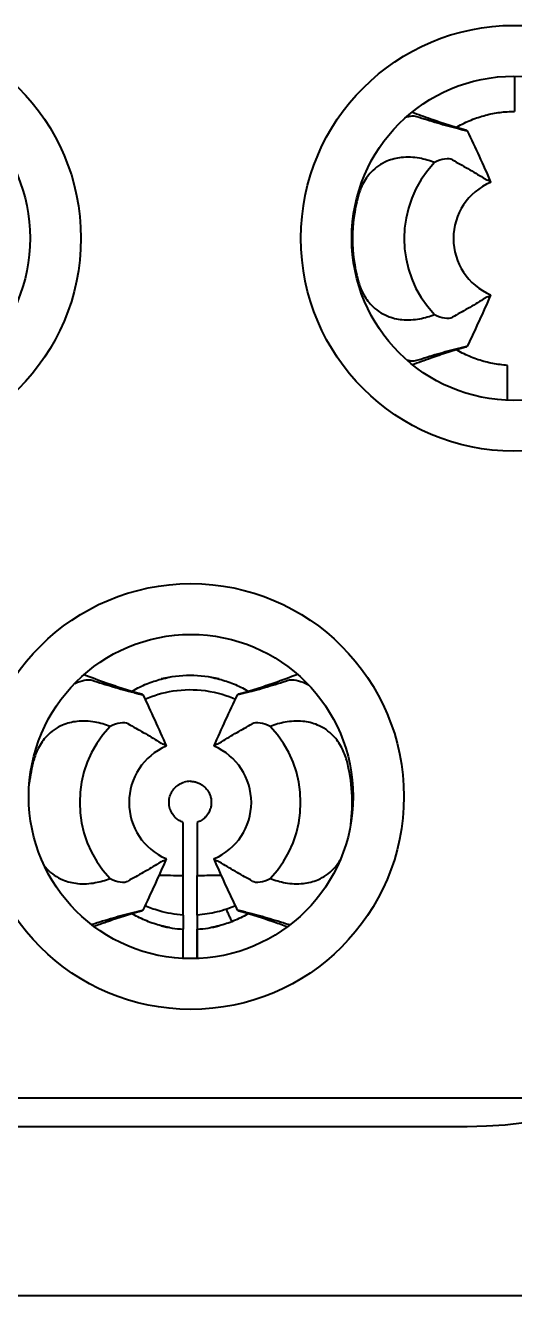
# Model space of a CAD drawing. Header units: millimetres. Extents: x 0 to 1682, y 0 to 1188.
# Drawn here: x 1352.739 to 1354.473, y 387.349 to 391.854 of the extents above; entities that cross this region are included whole.
import ezdxf

# ---------------------------------------------------------------- set-up
doc = ezdxf.new("R2010")
doc.units = ezdxf.units.MM
doc.header["$LTSCALE"] = 2
doc.layers.add('가시적인 것(ISO)', color=3, linetype='Continuous', lineweight=40)

msp = doc.modelspace()

# ---------------------------------------------------------------- linework, layer by layer
at = {"layer": '가시적인 것(ISO)'}
for p, q in [((1354.4732, 391.6742), (1354.4732, 391.5488)), ((1353.2982, 388.699), (1353.2982, 388.8389)), ((1353.3482, 388.699), (1353.3482, 388.839)), ((1353.2982, 388.699), (1353.2982, 388.6489)), ((1353.2982, 388.5448), (1353.2982, 388.6489)), ((1353.3482, 388.5446), (1353.3482, 388.6489)), ((1354.6437, 388.0492), (1343.548, 388.0492)), ((1343.8866, 387.9492), (1354.3052, 387.9492)), ((1343.548, 387.3492), (1354.6437, 387.3492))]:
    msp.add_line(p, q, dxfattribs=at)
for centre, radius in [((1352.1809, 391.0992), 0.755), ((1354.4709, 391.0992), 0.755), ((1352.1809, 391.0992), 0.575), ((1354.4709, 391.0992), 0.575), ((1353.3259, 389.1192), 0.755), ((1353.3259, 389.1192), 0.575)]:
    msp.add_circle(centre, radius, dxfattribs=at)
for centre, radius, start, end in [((1354.4732, 391.0982), 0.3916, 136.4808, 223.5197), ((1354.4732, 391.0982), 0.2168, 113.2155, 246.7835), ((1354.4732, 391.0982), 0.5744, 164.9931, 195.0072), ((1353.3232, 389.0982), 0.45, 90, 103.1782), ((1353.3232, 389.0982), 0.45, 76.8218, 90), ((1353.3232, 389.0982), 0.3916, 136.4808, 223.5197), ((1353.3232, 389.0982), 0.3916, 316.4807, 43.5197), ((1353.3232, 389.0982), 0.2168, 113.2155, 246.7835), ((1353.3232, 389.0982), 0.2168, 293.2154, 66.7839), ((1353.3232, 389.0982), 0.5744, 164.9931, 173.2253), ((1353.3232, 389.0982), 0.5744, 352.1098, 15.0072), ((1354.3052, 389.4492), 1.5, 270, 350), ((1353.3232, 389.0982), 0.45, 256.8218, 266.8153), ((1353.3232, 389.0982), 0.45, 273.1847, 283.1782)]:
    msp.add_arc(centre, radius, start, end, dxfattribs=at)
for centre, major_axis, ratio, start_param, end_param in [((1353.85, 391.1675), (-0.463, -0.2959), 0.288481, 3.394768, 3.408061), ((1353.8294, 391.2634), (-0.4764, -0.2156), 0.090673, 3.19962, 3.25302), ((1353.8282, 391.0453), (-0.4848, 0.3124), 0.282264, 2.882484, 2.895485), ((1353.8295, 390.933), (-0.4763, 0.2155), 0.090718, 3.030103, 3.083581), ((1352.7, 389.1675), (-0.463, -0.2959), 0.288481, 3.394768, 3.408061), ((1352.6794, 389.2634), (-0.4764, -0.2156), 0.090673, 3.19962, 3.25302), ((1353.9668, 389.2635), (-0.4763, 0.2155), 0.09072, 6.171688, 6.225172), ((1353.9682, 389.151), (-0.4849, 0.3125), 0.282242, 6.024103, 6.037105), ((1353.3232, 389.0964), (0.0022, -0.0768), 0.987445, 3.113519, 3.4016), ((1352.6782, 389.0453), (-0.4848, 0.3124), 0.282262, 2.882486, 2.895487), ((1352.6795, 388.933), (-0.4763, 0.2155), 0.090718, 3.030103, 3.083581), ((1353.9669, 388.9331), (-0.4764, -0.2156), 0.090678, 0.058025, 0.111435), ((1353.9433, 389.0267), (-0.46, -0.2936), 0.289371, 0.254196, 0.267538)]:
    msp.add_ellipse(centre, major_axis=major_axis, ratio=ratio, start_param=start_param, end_param=end_param, dxfattribs=at)
for points, knots in [([(1354.09, 391.5299), (1354.0951, 391.5313), (1354.1, 391.5322), (1354.113, 391.5337), (1354.1202, 391.5332), (1354.1259, 391.5314)], [-0.009302568, -0.009302568, -0.009302568, -0.009302568, -0.006071666, -0.006071666, -0.000001, -0.000001, -0.000001, -0.000001]), ([(1354.3007, 391.4824), (1354.2771, 391.4886), (1354.2555, 391.4951), (1354.2157, 391.5079), (1354.1952, 391.5148), (1354.1532, 391.5295), (1354.1307, 391.5377), (1354.1089, 391.5459)], [0.000001, 0.000001, 0.000001, 0.000001, 0.0588699, 0.0588699, 0.1213777, 0.1213777, 0.192838, 0.192838, 0.192838, 0.192838]), ([(1354.1259, 391.5314), (1354.1495, 391.5238), (1354.1745, 391.5159), (1354.2119, 391.505), (1354.2242, 391.5014), (1354.2485, 391.4948), (1354.2613, 391.4914), (1354.2743, 391.4881)], [0.000001, 0.000001, 0.000001, 0.000001, 0.02510025, 0.02510025, 0.03680794, 0.03680794, 0.04760817, 0.04760817, 0.04760817, 0.04760817]), ([(1354.2691, 391.4942), (1354.2855, 391.5036), (1354.3022, 391.5118), (1354.3191, 391.5186), (1354.336, 391.5255), (1354.353, 391.5311), (1354.3701, 391.5356), (1354.3871, 391.5401), (1354.4043, 391.5434), (1354.4215, 391.5456), (1354.4387, 391.5478), (1354.456, 391.5488), (1354.4732, 391.5488)], [0, 0, 0, 0, 0.25, 0.25, 0.25, 0.5, 0.5, 0.5, 0.75, 0.75, 0.75, 1, 1, 1, 1]), ([(1354.2769, 391.4874), (1354.2973, 391.4818), (1354.3068, 391.4785), (1354.305, 391.4803), (1354.3046, 391.4807), (1354.3039, 391.4811)], [0.000001, 0.000001, 0.000001, 0.000001, 0.01769583, 0.01769583, 0.02027831, 0.02027831, 0.02027831, 0.02027831]), ([(1354.1892, 391.3679), (1354.1721, 391.3745), (1354.1542, 391.3797), (1354.115, 391.3866), (1354.0932, 391.3878), (1354.0542, 391.3835), (1354.0371, 391.3793), (1354.0102, 391.3679), (1354.0002, 391.3625), (1353.9814, 391.3494), (1353.9728, 391.342), (1353.9527, 391.3207), (1353.9427, 391.3061), (1353.9277, 391.2763), (1353.9224, 391.2619), (1353.9184, 391.247)], [0.000001, 0.000001, 0.000001, 0.000001, 0.00626223, 0.00626223, 0.01343841, 0.01343841, 0.01913464, 0.01913464, 0.02272973, 0.02272973, 0.02626393, 0.02626393, 0.03167014, 0.03167014, 0.03630667, 0.03630667, 0.03630667, 0.03630667]), ([(1354.2531, 391.377), (1354.2465, 391.3806), (1354.237, 391.3817), (1354.2147, 391.3784), (1354.2025, 391.3745), (1354.1892, 391.3679)], [0.000001, 0.000001, 0.000001, 0.000001, 0.00832328, 0.00832328, 0.01574209, 0.01574209, 0.01574209, 0.01574209]), ([(1354.2531, 391.377), (1354.2711, 391.3672), (1354.2891, 391.3568), (1354.3268, 391.335), (1354.3444, 391.3249), (1354.3621, 391.3135)], [0.000001, 0.000001, 0.000001, 0.000001, 0.02267265, 0.02267265, 0.04797339, 0.04797339, 0.04797339, 0.04797339]), ([(1354.3621, 391.3135), (1354.365, 391.3117), (1354.3678, 391.31), (1354.3732, 391.3071), (1354.3757, 391.3059), (1354.3782, 391.3048)], [-0.007255096, -0.007255096, -0.007255096, -0.007255096, -0.003632959, -0.003632959, -0.000001, -0.000001, -0.000001, -0.000001]), ([(1354.3881, 391.2976), (1354.3889, 391.2982), (1354.3885, 391.2991), (1354.3868, 391.3004), (1354.3852, 391.3016), (1354.3823, 391.3031), (1354.3782, 391.3048)], [0, 0, 0, 0, 0.5, 0.5, 0.5, 1, 1, 1, 1]), ([(1353.9184, 390.9495), (1353.9226, 390.9336), (1353.9284, 390.9182), (1353.944, 390.8883), (1353.954, 390.8742), (1353.9738, 390.8536), (1353.9824, 390.8463), (1354.0012, 390.8334), (1354.0113, 390.8279), (1354.0388, 390.8166), (1354.0564, 390.8125), (1354.0953, 390.8087), (1354.1165, 390.81), (1354.1549, 390.817), (1354.1724, 390.8221), (1354.1892, 390.8285)], [0.000001, 0.000001, 0.000001, 0.000001, 0.00492376, 0.00492376, 0.01016888, 0.01016888, 0.01366516, 0.01366516, 0.01727295, 0.01727295, 0.02310028, 0.02310028, 0.0300965, 0.0300965, 0.03622826, 0.03622826, 0.03622826, 0.03622826]), ([(1354.3781, 390.8916), (1354.3823, 390.8933), (1354.3852, 390.8949), (1354.3868, 390.8961), (1354.3885, 390.8973), (1354.3889, 390.8982), (1354.3881, 390.8988)], [0, 0, 0, 0, 0.5, 0.5, 0.5, 1, 1, 1, 1]), ([(1354.3621, 390.8829), (1354.3444, 390.8716), (1354.3267, 390.8614), (1354.2892, 390.8396), (1354.2712, 390.8293), (1354.2531, 390.8195)], [0.000001, 0.000001, 0.000001, 0.000001, 0.02202179, 0.02202179, 0.04195434, 0.04195434, 0.04195434, 0.04195434]), ([(1354.3781, 390.8916), (1354.3757, 390.8906), (1354.3731, 390.8893), (1354.3678, 390.8864), (1354.365, 390.8848), (1354.3621, 390.8829)], [-0.007253637, -0.007253637, -0.007253637, -0.007253637, -0.003622384, -0.003622384, -0.000001, -0.000001, -0.000001, -0.000001]), ([(1354.1892, 390.8285), (1354.2024, 390.822), (1354.2146, 390.8181), (1354.237, 390.8147), (1354.2465, 390.8159), (1354.2531, 390.8195)], [0.000001, 0.000001, 0.000001, 0.000001, 0.00737626, 0.00737626, 0.01570945, 0.01570945, 0.01570945, 0.01570945]), ([(1354.2769, 390.709), (1354.2973, 390.7147), (1354.3068, 390.718), (1354.3051, 390.7161), (1354.3046, 390.7158), (1354.3039, 390.7153)], [-0.02032757, -0.02032757, -0.02032757, -0.02032757, -0.00261135, -0.00261135, -0.000001, -0.000001, -0.000001, -0.000001]), ([(1354.1105, 390.6511), (1354.1318, 390.6591), (1354.1538, 390.6672), (1354.1954, 390.6817), (1354.2158, 390.6886), (1354.2556, 390.7013), (1354.2771, 390.7078), (1354.3007, 390.714)], [0.06425, 0.06425, 0.06425, 0.06425, 0.1360095, 0.1360095, 0.2001654, 0.2001654, 0.2604816, 0.2604816, 0.2604816, 0.2604816]), ([(1354.2742, 390.7083), (1354.2614, 390.7051), (1354.2487, 390.7017), (1354.2243, 390.6951), (1354.212, 390.6915), (1354.1746, 390.6805), (1354.1495, 390.6727), (1354.1259, 390.6651)], [0.000001, 0.000001, 0.000001, 0.000001, 0.01087239, 0.01087239, 0.02267253, 0.02267253, 0.04807062, 0.04807062, 0.04807062, 0.04807062]), ([(1354.4482, 390.6484), (1354.4393, 390.6489), (1354.4304, 390.6498), (1354.4215, 390.6509), (1354.4042, 390.6531), (1354.3871, 390.6564), (1354.37, 390.6609), (1354.353, 390.6653), (1354.336, 390.6709), (1354.3191, 390.6778), (1354.3022, 390.6847), (1354.2855, 390.6928), (1354.2691, 390.7022)], [0.0000003, 0.0000003, 0.0000003, 0.0000003, 0.146665, 0.146665, 0.146665, 0.43111, 0.43111, 0.43111, 0.715555, 0.715555, 0.715555, 1, 1, 1, 1]), ([(1354.1259, 390.6651), (1354.1202, 390.6632), (1354.1129, 390.6627), (1354.1008, 390.6641), (1354.097, 390.6648), (1354.093, 390.6658)], [-0.04812161, -0.04812161, -0.04812161, -0.04812161, -0.042003663, -0.042003663, -0.03943709, -0.03943709, -0.03943709, -0.03943709]), ([(1354.4482, 390.5246), (1354.4482, 390.5441), (1354.4482, 390.5857), (1354.4482, 390.6267), (1354.4482, 390.6483)], [0.374824, 0.374824, 0.374824, 0.374824, 0.6666667, 0.9999916, 0.9999916, 0.9999916, 0.9999916]), ([(1353.1507, 389.4824), (1353.1271, 389.4886), (1353.1055, 389.4951), (1353.0657, 389.5079), (1353.0452, 389.5148), (1352.9987, 389.5311), (1352.9717, 389.541), (1352.9459, 389.5508)], [0.000001, 0.000001, 0.000001, 0.000001, 0.0588699, 0.0588699, 0.1213777, 0.1213777, 0.2070436, 0.2070436, 0.2070436, 0.2070436]), ([(1353.7042, 389.5522), (1353.6773, 389.542), (1353.6489, 389.5315), (1353.6011, 389.5148), (1353.5807, 389.5079), (1353.5409, 389.4951), (1353.5193, 389.4886), (1353.4956, 389.4824)], [0.0435794, 0.0435794, 0.0435794, 0.0435794, 0.135923, 0.135923, 0.2001231, 0.2001231, 0.2605456, 0.2605456, 0.2605456, 0.2605456]), ([(1352.914, 389.5204), (1352.9172, 389.5219), (1352.9204, 389.5232), (1352.935, 389.529), (1352.9455, 389.5317), (1352.963, 389.5337), (1352.9702, 389.5332), (1352.9759, 389.5314)], [-0.01429231, -0.01429231, -0.01429231, -0.01429231, -0.0125463, -0.0125463, -0.00607167, -0.00607167, -0.000001, -0.000001, -0.000001, -0.000001]), ([(1352.9759, 389.5314), (1352.9995, 389.5238), (1353.0245, 389.5159), (1353.0619, 389.505), (1353.0742, 389.5014), (1353.0985, 389.4948), (1353.1113, 389.4914), (1353.1243, 389.4881)], [0.000001, 0.000001, 0.000001, 0.000001, 0.02510025, 0.02510025, 0.03680794, 0.03680794, 0.04760817, 0.04760817, 0.04760817, 0.04760817]), ([(1353.1191, 389.4942), (1353.1355, 389.5036), (1353.1522, 389.5118), (1353.1691, 389.5186), (1353.186, 389.5255), (1353.203, 389.5311), (1353.2201, 389.5356), (1353.2301, 389.5382), (1353.2402, 389.5405), (1353.2504, 389.5423)], [0, 0, 0, 0, 0.25, 0.25, 0.25, 0.5, 0.5, 0.5, 0.6474893, 0.6474893, 0.6474893, 0.6474893]), ([(1353.396, 389.5423), (1353.4061, 389.5405), (1353.4162, 389.5382), (1353.4263, 389.5356), (1353.4434, 389.5311), (1353.4604, 389.5255), (1353.4773, 389.5186), (1353.4942, 389.5118), (1353.5109, 389.5036), (1353.5272, 389.4942)], [0.3524805, 0.3524805, 0.3524805, 0.3524805, 0.5, 0.5, 0.5, 0.75, 0.75, 0.75, 1, 1, 1, 1]), ([(1353.5221, 389.4881), (1353.535, 389.4914), (1353.5477, 389.4947), (1353.572, 389.5014), (1353.5843, 389.5049), (1353.6217, 389.5159), (1353.6469, 389.5238), (1353.6705, 389.5314)], [0.000001, 0.000001, 0.000001, 0.000001, 0.01087287, 0.01087287, 0.02267328, 0.02267328, 0.04807128, 0.04807128, 0.04807128, 0.04807128]), ([(1353.6705, 389.5314), (1353.6762, 389.5332), (1353.6834, 389.5337), (1353.7011, 389.5317), (1353.7116, 389.5289), (1353.7295, 389.5218), (1353.736, 389.5188), (1353.7427, 389.5153)], [-0.04812161, -0.04812161, -0.04812161, -0.04812161, -0.04200366, -0.04200366, -0.035477, -0.035477, -0.03198349, -0.03198349, -0.03198349, -0.03198349]), ([(1353.1269, 389.4874), (1353.1473, 389.4818), (1353.1568, 389.4785), (1353.155, 389.4803), (1353.1546, 389.4807), (1353.1539, 389.4811)], [0.000001, 0.000001, 0.000001, 0.000001, 0.01769583, 0.01769583, 0.02027831, 0.02027831, 0.02027831, 0.02027831]), ([(1353.1627, 389.4646), (1353.1924, 389.4776), (1353.2258, 389.488), (1353.3007, 389.4994), (1353.3388, 389.4997), (1353.4206, 389.4888), (1353.4568, 389.4764), (1353.4837, 389.4646)], [0.00074803, 0.00074803, 0.00074803, 0.00074803, 0.01038667, 0.01038667, 0.01998416, 0.01998416, 0.03136891, 0.03136891, 0.03136891, 0.03136891]), ([(1353.5194, 389.4874), (1353.4991, 389.4818), (1353.4896, 389.4785), (1353.4913, 389.4803), (1353.4918, 389.4807), (1353.4925, 389.4811)], [-0.02032758, -0.02032758, -0.02032758, -0.02032758, -0.00261133, -0.00261133, -0.000001, -0.000001, -0.000001, -0.000001]), ([(1353.0392, 389.3679), (1353.0221, 389.3745), (1353.0042, 389.3797), (1352.965, 389.3866), (1352.9432, 389.3878), (1352.9042, 389.3835), (1352.8871, 389.3793), (1352.8602, 389.3679), (1352.8502, 389.3625), (1352.8314, 389.3494), (1352.8228, 389.342), (1352.8027, 389.3207), (1352.7927, 389.3061), (1352.7777, 389.2763), (1352.7724, 389.2619), (1352.7684, 389.247)], [0.000001, 0.000001, 0.000001, 0.000001, 0.00626223, 0.00626223, 0.01343841, 0.01343841, 0.01913464, 0.01913464, 0.02272973, 0.02272973, 0.02626393, 0.02626393, 0.03167014, 0.03167014, 0.03630667, 0.03630667, 0.03630667, 0.03630667]), ([(1353.1031, 389.377), (1353.0965, 389.3806), (1353.087, 389.3817), (1353.0647, 389.3784), (1353.0525, 389.3745), (1353.0392, 389.3679)], [0.000001, 0.000001, 0.000001, 0.000001, 0.00832328, 0.00832328, 0.01574209, 0.01574209, 0.01574209, 0.01574209]), ([(1353.1031, 389.377), (1353.1211, 389.3672), (1353.1391, 389.3568), (1353.1768, 389.335), (1353.1944, 389.3249), (1353.2121, 389.3135)], [0.000001, 0.000001, 0.000001, 0.000001, 0.02267265, 0.02267265, 0.04797339, 0.04797339, 0.04797339, 0.04797339]), ([(1353.4343, 389.3135), (1353.452, 389.3249), (1353.4697, 389.3351), (1353.5072, 389.3568), (1353.5252, 389.3671), (1353.5432, 389.377)], [0.000001, 0.000001, 0.000001, 0.000001, 0.02202225, 0.02202225, 0.04195247, 0.04195247, 0.04195247, 0.04195247]), ([(1353.6072, 389.3679), (1353.5939, 389.3745), (1353.5817, 389.3783), (1353.5594, 389.3817), (1353.5499, 389.3806), (1353.5432, 389.377)], [0.000001, 0.000001, 0.000001, 0.000001, 0.00737627, 0.00737627, 0.01570949, 0.01570949, 0.01570949, 0.01570949]), ([(1353.878, 389.247), (1353.8738, 389.2627), (1353.868, 389.278), (1353.8525, 389.3079), (1353.8425, 389.3221), (1353.8227, 389.3428), (1353.8141, 389.3501), (1353.7953, 389.363), (1353.7852, 389.3684), (1353.7579, 389.3798), (1353.7403, 389.3839), (1353.7014, 389.3878), (1353.6801, 389.3865), (1353.6416, 389.3795), (1353.624, 389.3744), (1353.6072, 389.3679)], [0.000001, 0.000001, 0.000001, 0.000001, 0.00488809, 0.00488809, 0.01015041, 0.01015041, 0.01364946, 0.01364946, 0.01725329, 0.01725329, 0.02305912, 0.02305912, 0.03007931, 0.03007931, 0.03622793, 0.03622793, 0.03622793, 0.03622793]), ([(1353.2121, 389.3135), (1353.215, 389.3117), (1353.2178, 389.31), (1353.2232, 389.3071), (1353.2257, 389.3059), (1353.2282, 389.3048)], [-0.007255096, -0.007255096, -0.007255096, -0.007255096, -0.003632959, -0.003632959, -0.000001, -0.000001, -0.000001, -0.000001]), ([(1353.2381, 389.2976), (1353.2389, 389.2982), (1353.2385, 389.2991), (1353.2368, 389.3004), (1353.2352, 389.3016), (1353.2323, 389.3031), (1353.2282, 389.3048)], [0, 0, 0, 0, 0.5, 0.5, 0.5, 1, 1, 1, 1]), ([(1353.4182, 389.3048), (1353.4141, 389.3031), (1353.4112, 389.3016), (1353.4095, 389.3004), (1353.4079, 389.2991), (1353.4075, 389.2982), (1353.4083, 389.2976)], [0, 0, 0, 0, 0.5, 0.5, 0.5, 1, 1, 1, 1]), ([(1353.4182, 389.3048), (1353.4207, 389.3059), (1353.4232, 389.3071), (1353.4286, 389.31), (1353.4313, 389.3117), (1353.4343, 389.3135)], [-0.007254423, -0.007254423, -0.007254423, -0.007254423, -0.003622775, -0.003622775, -0.000001, -0.000001, -0.000001, -0.000001]), ([(1353.2713, 389.0441), (1353.2666, 389.0486), (1353.2625, 389.0537), (1353.2591, 389.0593), (1353.2557, 389.0648), (1353.253, 389.0709), (1353.2512, 389.0771), (1353.2494, 389.0834), (1353.2484, 389.0898), (1353.2482, 389.0963), (1353.248, 389.1028), (1353.2487, 389.1094), (1353.2502, 389.1157), (1353.2518, 389.122), (1353.2541, 389.1281), (1353.2572, 389.1338), (1353.2603, 389.1396), (1353.2641, 389.1449), (1353.2686, 389.1496), (1353.2731, 389.1544), (1353.2782, 389.1586), (1353.2838, 389.162), (1353.2893, 389.1655), (1353.2954, 389.1682), (1353.3016, 389.1701)], [0, 0, 0, 0, 0.125, 0.125, 0.125, 0.25, 0.25, 0.25, 0.375, 0.375, 0.375, 0.5, 0.5, 0.5, 0.625, 0.625, 0.625, 0.75, 0.75, 0.75, 0.875, 0.875, 0.875, 0.9999979, 0.9999979, 0.9999979, 0.9999979]), ([(1353.3232, 389.1732), (1353.3277, 389.1732), (1353.3321, 389.1728), (1353.3365, 389.172), (1353.3384, 389.1717), (1353.3402, 389.1713), (1353.3421, 389.1708), (1353.3459, 389.1698), (1353.3497, 389.1685), (1353.3533, 389.1669), (1353.3555, 389.1659), (1353.3577, 389.1648), (1353.3598, 389.1637), (1353.3628, 389.162), (1353.3657, 389.1601), (1353.3685, 389.158), (1353.3708, 389.1562), (1353.373, 389.1543), (1353.3751, 389.1523), (1353.3773, 389.1503), (1353.3793, 389.1481), (1353.3811, 389.1459), (1353.3833, 389.1432), (1353.3853, 389.1404), (1353.3871, 389.1374), (1353.3884, 389.1354), (1353.3895, 389.1333), (1353.3906, 389.1311), (1353.3923, 389.1275), (1353.3938, 389.1238), (1353.395, 389.12), (1353.3955, 389.1182), (1353.396, 389.1164), (1353.3964, 389.1145), (1353.3974, 389.1102), (1353.3979, 389.1057), (1353.3981, 389.1012), (1353.3982, 389.0999), (1353.3982, 389.0985), (1353.3982, 389.0972), (1353.3981, 389.0922), (1353.3975, 389.0872), (1353.3965, 389.0823), (1353.3963, 389.0815), (1353.3961, 389.0807), (1353.3959, 389.0799), (1353.3946, 389.0746), (1353.3926, 389.0694), (1353.3901, 389.0644), (1353.3873, 389.0588), (1353.3837, 389.0535), (1353.3795, 389.0487), (1353.3758, 389.0445), (1353.3716, 389.0406), (1353.367, 389.0374), (1353.3664, 389.0369), (1353.3658, 389.0365), (1353.3652, 389.0361), (1353.361, 389.0332), (1353.3564, 389.0308), (1353.3517, 389.0289), (1353.3506, 389.0284), (1353.3494, 389.0279), (1353.3482, 389.0275)], [0, 0, 0, 0, 0.064029, 0.064029, 0.064029, 0.090909, 0.090909, 0.090909, 0.147575, 0.147575, 0.147575, 0.181818, 0.181818, 0.181818, 0.230906, 0.230906, 0.230906, 0.272727, 0.272727, 0.272727, 0.31446, 0.31446, 0.31446, 0.363636, 0.363636, 0.363636, 0.397788, 0.397788, 0.397788, 0.454545, 0.454545, 0.454545, 0.481311, 0.481311, 0.481311, 0.545455, 0.545455, 0.545455, 0.564756, 0.564756, 0.564756, 0.636364, 0.636364, 0.636364, 0.648191, 0.648191, 0.648191, 0.727273, 0.727273, 0.727273, 0.818182, 0.818182, 0.818182, 0.898575, 0.898575, 0.898575, 0.909091, 0.909091, 0.909091, 0.981969, 0.981969, 0.981969, 1, 1, 1, 1]), ([(1353.2982, 389.0275), (1353.2931, 389.0293), (1353.2833, 389.034), (1353.275, 389.0405), (1353.2713, 389.0441)], [0.0000005, 0.0000005, 0.0000005, 0.0000005, 0.5, 0.999989, 0.999989, 0.999989, 0.999989]), ([(1353.2982, 388.9303), (1353.2982, 388.9612), (1353.2982, 388.9856), (1353.2982, 389.0187), (1353.2982, 389.0275), (1353.2982, 389.0275)], [-0.0283629, -0.0283629, -0.0283629, -0.0283629, -0.01405808, -0.01405808, -0.000001, -0.000001, -0.000001, -0.000001]), ([(1353.3482, 389.0275), (1353.3482, 389.0275), (1353.3482, 389.0187), (1353.3482, 388.9857), (1353.3482, 388.9613), (1353.3482, 388.9304)], [-0.0282305, -0.0282305, -0.0282305, -0.0282305, -0.01423903, -0.01423903, -0.0000015, -0.0000015, -0.0000015, -0.0000015]), ([(1352.8065, 388.8724), (1352.8095, 388.8687), (1352.8126, 388.8652), (1352.8238, 388.8536), (1352.8324, 388.8463), (1352.8512, 388.8334), (1352.8613, 388.8279), (1352.8888, 388.8166), (1352.9064, 388.8125), (1352.9453, 388.8087), (1352.9665, 388.81), (1353.0049, 388.817), (1353.0224, 388.8221), (1353.0392, 388.8285)], [0.00873439, 0.00873439, 0.00873439, 0.00873439, 0.01016888, 0.01016888, 0.01366516, 0.01366516, 0.01727295, 0.01727295, 0.02310028, 0.02310028, 0.0300965, 0.0300965, 0.03622826, 0.03622826, 0.03622826, 0.03622826]), ([(1353.2121, 388.8829), (1353.1944, 388.8716), (1353.1767, 388.8614), (1353.1392, 388.8396), (1353.1212, 388.8293), (1353.1031, 388.8195)], [0.000001, 0.000001, 0.000001, 0.000001, 0.02202179, 0.02202179, 0.04195434, 0.04195434, 0.04195434, 0.04195434]), ([(1353.2281, 388.8916), (1353.2257, 388.8906), (1353.2231, 388.8893), (1353.2178, 388.8864), (1353.215, 388.8848), (1353.2121, 388.8829)], [-0.007253637, -0.007253637, -0.007253637, -0.007253637, -0.003622384, -0.003622384, -0.000001, -0.000001, -0.000001, -0.000001]), ([(1353.2281, 388.8916), (1353.2323, 388.8933), (1353.2352, 388.8949), (1353.2368, 388.8961), (1353.2385, 388.8973), (1353.2389, 388.8982), (1353.2381, 388.8988)], [0, 0, 0, 0, 0.5, 0.5, 0.5, 1, 1, 1, 1]), ([(1353.4083, 388.8988), (1353.4075, 388.8982), (1353.4079, 388.8973), (1353.4095, 388.8961), (1353.4112, 388.8949), (1353.4141, 388.8933), (1353.4182, 388.8916)], [0, 0, 0, 0, 0.5, 0.5, 0.5, 1, 1, 1, 1]), ([(1353.4342, 388.8829), (1353.4313, 388.8848), (1353.4285, 388.8864), (1353.4232, 388.8893), (1353.4207, 388.8906), (1353.4182, 388.8916)], [-0.007255314, -0.007255314, -0.007255314, -0.007255314, -0.003633065, -0.003633065, -0.000001, -0.000001, -0.000001, -0.000001]), ([(1353.5432, 388.8195), (1353.5253, 388.8293), (1353.5072, 388.8396), (1353.4696, 388.8614), (1353.452, 388.8716), (1353.4342, 388.8829)], [0.000001, 0.000001, 0.000001, 0.000001, 0.02266577, 0.02266577, 0.04797204, 0.04797204, 0.04797204, 0.04797204]), ([(1353.6072, 388.8285), (1353.6243, 388.822), (1353.6421, 388.8168), (1353.6814, 388.8098), (1353.7032, 388.8086), (1353.7421, 388.8129), (1353.7593, 388.8171), (1353.7861, 388.8285), (1353.7962, 388.834), (1353.8149, 388.847), (1353.8236, 388.8545), (1353.8405, 388.8723), (1353.8483, 388.8828), (1353.855, 388.8941)], [0.000001, 0.000001, 0.000001, 0.000001, 0.00626235, 0.00626235, 0.0134386, 0.0134386, 0.01913477, 0.01913477, 0.02272976, 0.02272976, 0.0262638, 0.0262638, 0.03025485, 0.03025485, 0.03025485, 0.03025485]), ([(1353.0392, 388.8285), (1353.0524, 388.822), (1353.0646, 388.8181), (1353.087, 388.8147), (1353.0965, 388.8159), (1353.1031, 388.8195)], [0.000001, 0.000001, 0.000001, 0.000001, 0.00737626, 0.00737626, 0.01570945, 0.01570945, 0.01570945, 0.01570945]), ([(1353.2128, 388.8403), (1353.2257, 388.8404), (1353.2391, 388.8401), (1353.2677, 388.8394), (1353.2829, 388.8391), (1353.2982, 388.8389)], [0.017214595, 0.017214595, 0.017214595, 0.017214595, 0.021507398, 0.021507398, 0.026103666, 0.026103666, 0.026103666, 0.026103666]), ([(1353.3482, 388.839), (1353.357, 388.8391), (1353.3657, 388.8393), (1353.3848, 388.8398), (1353.3952, 388.84), (1353.415, 388.8404), (1353.4243, 388.8406), (1353.4334, 388.8405)], [0.000001, 0.000001, 0.000001, 0.000001, 0.002645454, 0.002645454, 0.005867942, 0.005867942, 0.008896239, 0.008896239, 0.008896239, 0.008896239]), ([(1353.5432, 388.8195), (1353.5498, 388.8159), (1353.5593, 388.8147), (1353.5816, 388.8181), (1353.5939, 388.822), (1353.6072, 388.8285)], [0.000001, 0.000001, 0.000001, 0.000001, 0.00832329, 0.00832329, 0.01574211, 0.01574211, 0.01574211, 0.01574211]), ([(1353.1242, 388.7083), (1353.1114, 388.7051), (1353.0987, 388.7017), (1353.0743, 388.6951), (1353.062, 388.6915), (1353.0246, 388.6805), (1352.9995, 388.6727), (1352.9759, 388.6651)], [0.000001, 0.000001, 0.000001, 0.000001, 0.01087239, 0.01087239, 0.02267253, 0.02267253, 0.04807062, 0.04807062, 0.04807062, 0.04807062]), ([(1352.9813, 388.6589), (1352.996, 388.6643), (1353.0109, 388.6696), (1353.0454, 388.6817), (1353.0658, 388.6886), (1353.1056, 388.7013), (1353.1271, 388.7078), (1353.1507, 388.714)], [0.0873718, 0.0873718, 0.0873718, 0.0873718, 0.1360095, 0.1360095, 0.2001654, 0.2001654, 0.2604816, 0.2604816, 0.2604816, 0.2604816]), ([(1353.2503, 388.6542), (1353.2402, 388.656), (1353.2301, 388.6582), (1353.22, 388.6609), (1353.203, 388.6653), (1353.186, 388.6709), (1353.1691, 388.6778), (1353.1522, 388.6847), (1353.1355, 388.6928), (1353.1191, 388.7022)], [0.2633685, 0.2633685, 0.2633685, 0.2633685, 0.43111, 0.43111, 0.43111, 0.715555, 0.715555, 0.715555, 1, 1, 1, 1]), ([(1353.1269, 388.709), (1353.1473, 388.7147), (1353.1568, 388.718), (1353.1551, 388.7161), (1353.1546, 388.7158), (1353.1539, 388.7153)], [-0.02032757, -0.02032757, -0.02032757, -0.02032757, -0.00261135, -0.00261135, -0.000001, -0.000001, -0.000001, -0.000001]), ([(1353.2982, 388.699), (1353.2695, 388.7008), (1353.241, 388.7057), (1353.1936, 388.7193), (1353.1767, 388.7257), (1353.1627, 388.7318)], [0.000001, 0.000001, 0.000001, 0.000001, 0.00863494, 0.00863494, 0.01473932, 0.01473932, 0.01473932, 0.01473932]), ([(1353.4526, 388.7197), (1353.4413, 388.7159), (1353.4185, 388.7092), (1353.3836, 388.7023), (1353.36, 388.6997), (1353.3482, 388.699)], [0.0000018, 0.0000018, 0.0000018, 0.0000018, 0.3333334, 0.6666667, 1, 1, 1, 1]), ([(1353.3482, 388.699), (1353.3482, 388.6942), (1353.3482, 388.6841), (1353.3482, 388.6679), (1353.3482, 388.6559), (1353.3482, 388.6494), (1353.3482, 388.6489)], [0, 0, 0, 0, 0.125, 0.25, 0.375, 0.3853845, 0.3853845, 0.3853845, 0.3853845]), ([(1353.5272, 388.7022), (1353.5109, 388.6928), (1353.4942, 388.6847), (1353.4773, 388.6778), (1353.4604, 388.6709), (1353.4434, 388.6653), (1353.4263, 388.6608), (1353.4163, 388.6582), (1353.4062, 388.656), (1353.3961, 388.6542)], [0, 0, 0, 0, 0.2844503, 0.2844503, 0.2844503, 0.5689005, 0.5689005, 0.5689005, 0.7366104, 0.7366104, 0.7366104, 0.7366104]), ([(1353.4721, 388.6757), (1353.4691, 388.6812), (1353.4633, 388.6924), (1353.4566, 388.7072), (1353.4536, 388.7158), (1353.4526, 388.7197)], [0.0448363, 0.0448363, 0.0448363, 0.0448363, 0.3333333, 0.6666667, 0.9998988, 0.9998988, 0.9998988, 0.9998988]), ([(1353.5194, 388.709), (1353.499, 388.7147), (1353.4896, 388.718), (1353.4913, 388.7161), (1353.4918, 388.7158), (1353.4925, 388.7153)], [0.000001, 0.000001, 0.000001, 0.000001, 0.01769584, 0.01769584, 0.02027831, 0.02027831, 0.02027831, 0.02027831]), ([(1353.4956, 388.714), (1353.5193, 388.7078), (1353.5409, 388.7013), (1353.5807, 388.6885), (1353.6011, 388.6816), (1353.6368, 388.6692), (1353.6529, 388.6634), (1353.6687, 388.6575)], [0.000001, 0.000001, 0.000001, 0.000001, 0.0588726, 0.0588726, 0.1213808, 0.1213808, 0.172457, 0.172457, 0.172457, 0.172457]), ([(1353.6705, 388.6651), (1353.6469, 388.6727), (1353.6219, 388.6805), (1353.5845, 388.6915), (1353.5722, 388.695), (1353.5478, 388.7017), (1353.5351, 388.7051), (1353.5221, 388.7083)], [0.000001, 0.000001, 0.000001, 0.000001, 0.02510087, 0.02510087, 0.0368086, 0.0368086, 0.04760889, 0.04760889, 0.04760889, 0.04760889]), ([(1353.2982, 388.5448), (1353.2982, 388.5575), (1353.2982, 388.5923), (1353.2982, 388.6267), (1353.2982, 388.6483)], [0.4757893, 0.4757893, 0.4757893, 0.4757893, 0.6666667, 0.9999916, 0.9999916, 0.9999916, 0.9999916]), ([(1353.3482, 388.6483), (1353.3482, 388.6267), (1353.3482, 388.5922), (1353.3482, 388.5574), (1353.3482, 388.5446)], [0.0000084, 0.0000084, 0.0000084, 0.0000084, 0.3333333, 0.5253847, 0.5253847, 0.5253847, 0.5253847])]:
    msp.add_open_spline(points, degree=3, knots=knots, dxfattribs=at)
for points in [[(1354.2657, 391.4922), (1354.2668, 391.4929), (1354.268, 391.4935), (1354.2691, 391.4942)], [(1354.3054, 391.4799), (1354.334, 391.4203), (1354.3616, 391.3599), (1354.3884, 391.2987)], [(1354.3881, 391.2976), (1354.388, 391.2976), (1354.3879, 391.2975), (1354.3877, 391.2974)], [(1354.3884, 390.8977), (1354.3615, 390.8365), (1354.3339, 390.7761), (1354.3054, 390.7165)], [(1354.3881, 390.8988), (1354.388, 390.8989), (1354.3878, 390.899), (1354.3877, 390.899)], [(1354.2691, 390.7022), (1354.268, 390.7029), (1354.2668, 390.7036), (1354.2657, 390.7043)], [(1353.1157, 389.4922), (1353.1168, 389.4929), (1353.118, 389.4935), (1353.1191, 389.4942)], [(1353.1554, 389.4799), (1353.184, 389.4203), (1353.2116, 389.3599), (1353.2384, 389.2987)], [(1353.408, 389.2987), (1353.4348, 389.3599), (1353.4624, 389.4203), (1353.491, 389.4799)], [(1353.5272, 389.4942), (1353.5284, 389.4935), (1353.5295, 389.4929), (1353.5307, 389.4922)], [(1353.2381, 389.2976), (1353.238, 389.2976), (1353.2379, 389.2975), (1353.2377, 389.2974)], [(1353.4083, 389.2976), (1353.4084, 389.2976), (1353.4085, 389.2975), (1353.4086, 389.2974)], [(1353.2982, 388.8389), (1353.2982, 388.8546), (1353.2982, 388.8854), (1353.2982, 388.9155), (1353.2982, 388.9303)], [(1353.3482, 388.9304), (1353.3482, 388.9161), (1353.3482, 388.8865), (1353.3482, 388.8551), (1353.3482, 388.839)], [(1353.2384, 388.8977), (1353.2115, 388.8365), (1353.1839, 388.7761), (1353.1554, 388.7165)], [(1353.2381, 388.8988), (1353.238, 388.8989), (1353.2378, 388.899), (1353.2377, 388.899)], [(1353.491, 388.7165), (1353.4624, 388.7761), (1353.4348, 388.8365), (1353.408, 388.8977)], [(1353.4083, 388.8988), (1353.4084, 388.8989), (1353.4085, 388.8989), (1353.4086, 388.899)], [(1353.1191, 388.7022), (1353.118, 388.7029), (1353.1168, 388.7036), (1353.1157, 388.7043)], [(1353.4837, 388.7318), (1353.4735, 388.7274), (1353.4631, 388.7233), (1353.4526, 388.7197)], [(1353.5307, 388.7043), (1353.5295, 388.7036), (1353.5284, 388.7029), (1353.5272, 388.7022)], [(1352.9759, 388.6651), (1352.9753, 388.6649), (1352.9746, 388.6647), (1352.9739, 388.6645)], [(1353.2982, 388.6484), (1353.2982, 388.6484), (1353.2982, 388.6484), (1353.2982, 388.6484)], [(1353.3482, 388.6484), (1353.3482, 388.6484), (1353.3482, 388.6484), (1353.3481, 388.6484)], [(1353.6768, 388.6637), (1353.6745, 388.664), (1353.6724, 388.6644), (1353.6705, 388.6651)]]:
    msp.add_open_spline(points, degree=3, dxfattribs=at)

doc.saveas('drawing.dxf')
